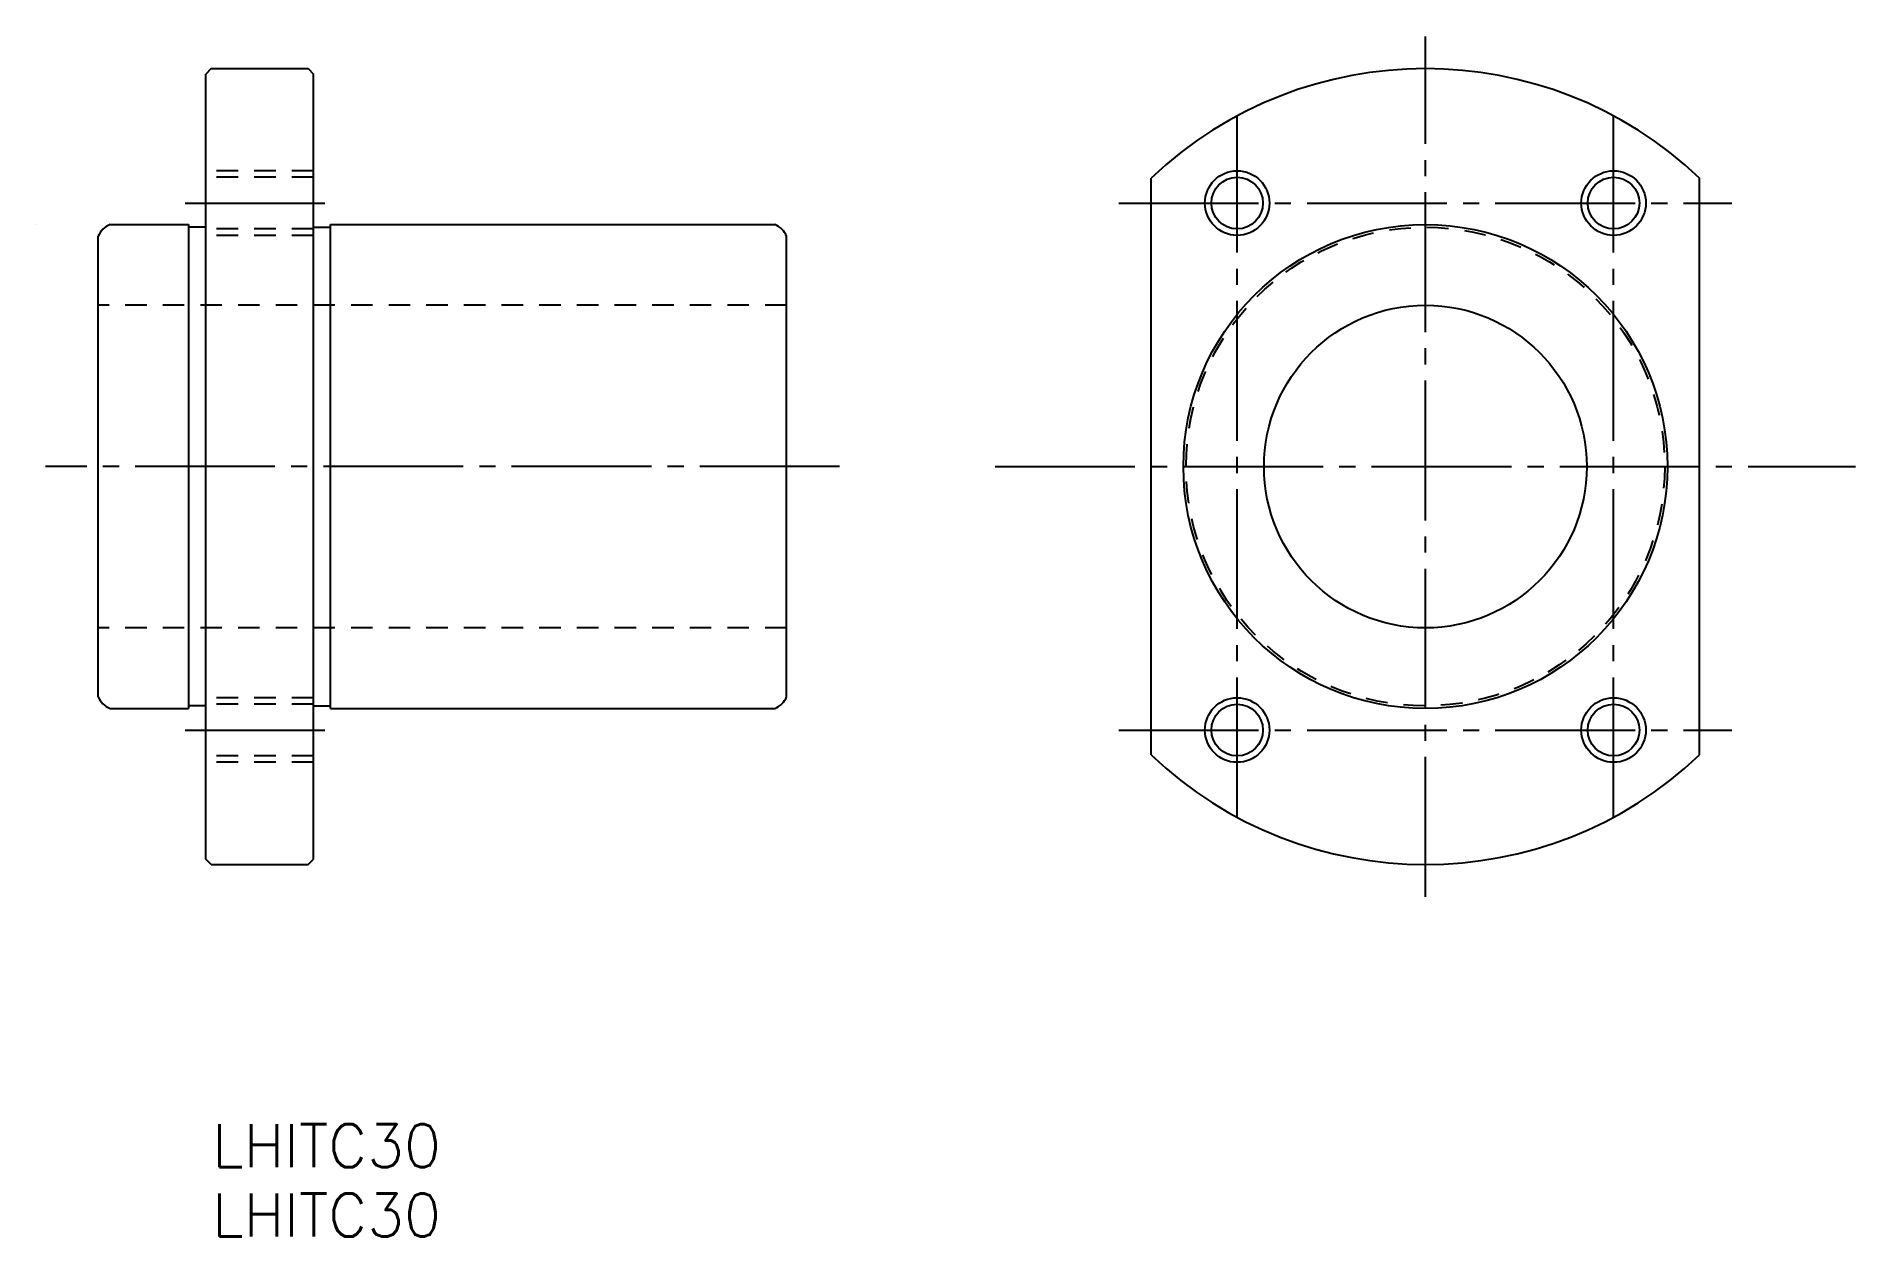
# Model space of a CAD drawing. Extents: x 289 to 458, y 144 to 256.
import ezdxf

# ---------------------------------------------------------------- set-up
doc = ezdxf.new("R2010")
doc.units = 0
doc.linetypes.add('CENTER', pattern=[17.5, 13, -1.5, 1.5, -1.5])
doc.linetypes.add('DASHED', pattern=[3.5, 2, -1.5])
doc.layers.get('0').update_dxf_attribs({"linetype": 'CONTINUOUS'})
doc.layers.add('CENTER', color=1, linetype='CENTER')
doc.styles.get("Standard").update_dxf_attribs({"font": 'txt.shx', "bigfont": '@extfont2.shx'})

msp = doc.modelspace()

# ---------------------------------------------------------------- linework, layer by layer
at = {"color": 7, "linetype": 'CONTINUOUS'}
for p, q in [((305.34, 253.1), (304.84, 252.6)), ((304.84, 179.6), (304.84, 252.6)), ((305.34, 253.1), (314.34, 253.1)), ((314.34, 253.1), (314.84, 252.6)), ((314.84, 179.6), (314.84, 252.6)), ((392.73, 189.29), (392.73, 242.91)), ((443.73, 189.29), (443.73, 242.91)), ((289.09, 238.6), (289.09, 238.6)), ((295.93, 238.6), (303.24, 238.6)), ((303.24, 238.6), (303.24, 193.6)), ((316.44, 238.6), (357.75, 238.6)), ((316.44, 193.6), (316.44, 238.6)), ((294.84, 194.69), (294.84, 237.51)), ((304.84, 238.35), (303.24, 238.35)), ((314.84, 238.35), (316.44, 238.35)), ((358.84, 194.69), (358.84, 237.51)), ((295.93, 193.6), (303.24, 193.6)), ((304.84, 193.85), (303.24, 193.85)), ((314.84, 193.85), (316.44, 193.85)), ((316.44, 193.6), (357.75, 193.6)), ((305.34, 179.1), (304.84, 179.6)), ((314.34, 179.1), (314.84, 179.6)), ((305.34, 179.1), (314.34, 179.1))]:
    msp.add_line(p, q, dxfattribs=at)
at = {"color": 3, "linetype": 'DASHED'}
for p, q in [((314.84, 243.6), (304.84, 243.6)), ((314.84, 243), (304.84, 243)), ((314.84, 238.2), (304.84, 238.2)), ((314.84, 237.6), (304.84, 237.6)), ((358.84, 231.1), (294.84, 231.1)), ((358.84, 201.1), (294.84, 201.1)), ((314.84, 194.6), (304.84, 194.6)), ((314.84, 194), (304.84, 194)), ((314.84, 189.2), (304.84, 189.2)), ((314.84, 188.6), (304.84, 188.6))]:
    msp.add_line(p, q, dxfattribs=at)
at = {"color": 3, "linetype": 'CONTINUOUS'}
for centre in [(400.73, 240.6), (435.73, 240.6), (400.73, 191.6), (435.73, 191.6)]:
    msp.add_circle(centre, 3, dxfattribs=at)
at = {"color": 7, "linetype": 'CONTINUOUS'}
for centre, radius in [((400.73, 240.6), 2.4), ((435.73, 240.6), 2.4), ((418.23, 216.1), 22.5), ((418.23, 216.1), 15), ((400.73, 191.6), 2.4), ((435.73, 191.6), 2.4)]:
    msp.add_circle(centre, radius, dxfattribs=at)
at = {"color": 3, "linetype": 'DASHED'}
msp.add_circle((418.23, 216.1), 22.25, dxfattribs=at)
at = {"color": 7, "linetype": 'CONTINUOUS'}
for centre, radius, start, end in [((418.23, 216.1), 37, 46.434, 133.566), ((296.69, 236.75), 2, 112.3316, 157.6684), ((356.99, 236.75), 2, 22.3316, 67.6684), ((296.69, 195.45), 2, 202.3316, 247.6684), ((356.99, 195.45), 2, 292.3316, 337.6684), ((418.23, 216.1), 37, 226.434, 313.566)]:
    msp.add_arc(centre, radius, start, end, dxfattribs=at)
at = {"layer": 'CENTER', "color": 1, "linetype": 'CENTER'}
for p, q in [((418.23, 176.1), (418.23, 256.1)), ((400.73, 183.5), (400.73, 248.7)), ((435.73, 183.5), (435.73, 248.7)), ((302.92, 240.6), (317.18, 240.6)), ((389.73, 240.6), (446.73, 240.6)), ((363.77, 216.1), (289.94, 216.1)), ((378.23, 216.1), (458.23, 216.1)), ((302.92, 191.6), (317.18, 191.6)), ((389.73, 191.6), (446.73, 191.6))]:
    msp.add_line(p, q, dxfattribs=at)

# ---------------------------------------------------------------- texts
at = {"color": 7, "linetype": 'CONTINUOUS'}
for p in [(305.44, 150.95), (305.44, 144.5)]:
    msp.add_text('LHITC30', height=4, dxfattribs=at).set_placement(p)

doc.saveas('drawing.dxf')
